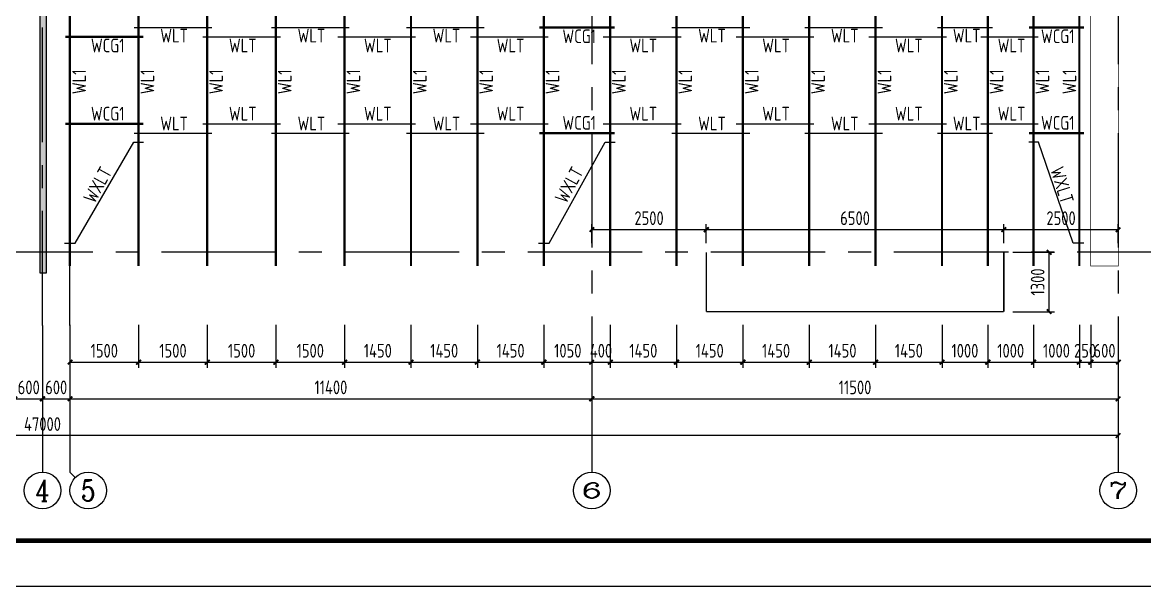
# Model space of a CAD drawing. Header units: millimetres. Extents: x 865490 to 879904, y 39442 to 44891.
# Drawn here: x 871884.9 to 872130, y 39450 to 39573 of the extents above; entities that cross this region are included whole.
import ezdxf
from ezdxf.enums import TextEntityAlignment as Align

# ---------------------------------------------------------------- set-up
doc = ezdxf.new("R2010")
doc.units = ezdxf.units.MM
doc.header["$LTSCALE"] = 1000
doc.header["$MEASUREMENT"] = 0
doc.linetypes.add('CENTER', pattern=[2, 1.25, -0.25, 0.25, -0.25])
doc.linetypes.add('DOTE', pattern=[2.42, 2, -0.2, 0.02, -0.2])
for name, color, linetype in [('1307', 7, 'Continuous'), ('AXIS', 3, 'Continuous'), ('AXIS_TEXT', 7, 'Continuous'), ('DIM', 7, 'Continuous'), ('DOTE', 1, 'DOTE'), ('WINDOW', 4, 'Continuous'), ('标注', 7, 'Continuous'), ('檩条', 34, 'Continuous')]:
    doc.layers.add(name, color=color, linetype=linetype)
doc.layers.add('_0', color=7, linetype='Continuous', lineweight=25)
doc.styles.add('_TCH_AXIS', font='COMPLEX', dxfattribs={"bigfont": 'GBCBIG'})
doc.styles.add('COMPLEX', font='COMPLEX')
doc.styles.add('GBHZ', font='gbenor.shx', dxfattribs={"width": 0.9, "bigfont": 'gbcbig.shx'})
doc.dimstyles.new('Y100', dxfattribs={"dimscale": 0, "dimtxt": 3, "dimasz": 0.01, "dimexe": 1.2, "dimexo": 2, "dimgap": 1, "dimtad": 1, "dimdec": 0, "dimlfac": 100, "dimzin": 0, "dimdsep": 46, "dimtxsty": 'GBHZ', "dimblk": 'DX', "dimcen": 0.09, "dimdle": 1, "dimclrd": 7, "dimclre": 7, "dimclrt": 7, "dimadec": 0, "dimazin": 0, "dimtfac": 1, "dimtdec": 0, "dimtix": 1, "dimtmove": 2, "dimatfit": 3, "dimldrblk": 'DX', "dimfxl": 0, "dimtolj": 1, "dimtzin": 0, "dimarcsym": 0})

# ---------------------------------------------------------------- blocks, each defined once
blk = doc.blocks.new('_AXISO')
blk.add_circle((0, 0), 0.5)
at = {"layer": 'AXIS_TEXT', "style": 'COMPLEX', "width": 1.041667}
blk.add_attdef('A', text='', height=0.56, dxfattribs=at).set_placement((-0.25, -0.28), (0.25, -0.28), align=Align.FIT)
blk = doc.blocks.new('DX')
at = {"color": 0, "linetype": 'ByBlock', "const_width": 40}
blk.add_lwpolyline([(-54, -51), (46, 49)], dxfattribs=at)
blk = doc.blocks.new('*D470')
at = {"layer": 'Defpoints', "color": 0, "transparency": 16777216}
for p in [(871883.3, 39506.91), (871889.3, 39506.91), (871889.3, 39490.91)]:
    blk.add_point(p, dxfattribs=at)
at = {"layer": 'dim', "color": 7, "lineweight": -2, "transparency": 16777216}
for p, q in [((871883.3, 39504.91), (871883.3, 39489.71)), ((871889.3, 39504.91), (871889.3, 39489.71)), ((871883.29, 39490.91), (871883.28, 39490.91)), ((871883.3, 39490.91), (871889.3, 39490.91)), ((871889.31, 39490.91), (871889.32, 39490.91))]:
    blk.add_line(p, q, dxfattribs=at)
at = {"layer": 'dim', "color": 7, "lineweight": -2, "transparency": 16777216, "xscale": 0.01, "yscale": 0.01, "zscale": 0.01}
blk.add_blockref('DX', (871883.3, 39490.91), dxfattribs=at)
at = {"layer": 'dim', "color": 7, "lineweight": -2, "transparency": 16777216, "xscale": 0.01, "yscale": 0.01, "zscale": 0.01, "rotation": 180}
blk.add_blockref('DX', (871889.3, 39490.91), dxfattribs=at)
at = {"layer": 'dim', "color": 7, "transparency": 16777216, "insert": (871886.3, 39493.41), "char_height": 3, "attachment_point": 5, "style": 'GBHZ'}
blk.add_mtext('\\A1;600', dxfattribs=at)
blk = doc.blocks.new('*D471')
at = {"layer": 'Defpoints', "color": 0, "transparency": 16777216}
for p in [(871889.3, 39506.91), (871895.3, 39506.91), (871895.3, 39490.91)]:
    blk.add_point(p, dxfattribs=at)
at = {"layer": 'dim', "color": 7, "lineweight": -2, "transparency": 16777216}
for p, q in [((871889.3, 39504.91), (871889.3, 39489.71)), ((871895.3, 39504.91), (871895.3, 39489.71)), ((871889.29, 39490.91), (871889.28, 39490.91)), ((871889.3, 39490.91), (871895.3, 39490.91)), ((871895.31, 39490.91), (871895.32, 39490.91))]:
    blk.add_line(p, q, dxfattribs=at)
at = {"layer": 'dim', "color": 7, "lineweight": -2, "transparency": 16777216, "xscale": 0.01, "yscale": 0.01, "zscale": 0.01}
blk.add_blockref('DX', (871889.3, 39490.91), dxfattribs=at)
at = {"layer": 'dim', "color": 7, "lineweight": -2, "transparency": 16777216, "xscale": 0.01, "yscale": 0.01, "zscale": 0.01, "rotation": 180}
blk.add_blockref('DX', (871895.3, 39490.91), dxfattribs=at)
at = {"layer": 'dim', "color": 7, "transparency": 16777216, "insert": (871892.3, 39493.41), "char_height": 3, "attachment_point": 5, "style": 'GBHZ'}
blk.add_mtext('\\A1;600', dxfattribs=at)
blk = doc.blocks.new('*D472')
at = {"layer": 'Defpoints', "color": 0, "transparency": 16777216}
for p in [(871895.3, 39506.91), (872009.3, 39506.91), (872009.3, 39490.91)]:
    blk.add_point(p, dxfattribs=at)
at = {"layer": 'dim', "color": 7, "lineweight": -2, "transparency": 16777216}
for p, q in [((871895.3, 39504.91), (871895.3, 39489.71)), ((872009.3, 39504.91), (872009.3, 39489.71)), ((871895.31, 39490.91), (872009.29, 39490.91))]:
    blk.add_line(p, q, dxfattribs=at)
at = {"layer": 'dim', "color": 7, "lineweight": -2, "transparency": 16777216, "xscale": 0.01, "yscale": 0.01, "zscale": 0.01, "rotation": 180}
blk.add_blockref('DX', (871895.3, 39490.91), dxfattribs=at)
at = {"layer": 'dim', "color": 7, "lineweight": -2, "transparency": 16777216, "xscale": 0.01, "yscale": 0.01, "zscale": 0.01}
blk.add_blockref('DX', (872009.3, 39490.91), dxfattribs=at)
at = {"layer": 'dim', "color": 7, "transparency": 16777216, "insert": (871952.3, 39493.41), "char_height": 3, "attachment_point": 5, "style": 'GBHZ'}
blk.add_mtext('\\A1;11400', dxfattribs=at)
blk = doc.blocks.new('*D473')
at = {"layer": 'Defpoints', "color": 0, "transparency": 16777216}
for p in [(872009.3, 39506.91), (872124.3, 39506.91), (872124.3, 39490.91)]:
    blk.add_point(p, dxfattribs=at)
at = {"layer": 'dim', "color": 7, "lineweight": -2, "transparency": 16777216}
for p, q in [((872009.3, 39504.91), (872009.3, 39489.71)), ((872124.3, 39504.91), (872124.3, 39489.71)), ((872009.31, 39490.91), (872124.29, 39490.91))]:
    blk.add_line(p, q, dxfattribs=at)
at = {"layer": 'dim', "color": 7, "lineweight": -2, "transparency": 16777216, "xscale": 0.01, "yscale": 0.01, "zscale": 0.01, "rotation": 180}
blk.add_blockref('DX', (872009.3, 39490.91), dxfattribs=at)
at = {"layer": 'dim', "color": 7, "lineweight": -2, "transparency": 16777216, "xscale": 0.01, "yscale": 0.01, "zscale": 0.01}
blk.add_blockref('DX', (872124.3, 39490.91), dxfattribs=at)
at = {"layer": 'dim', "color": 7, "transparency": 16777216, "insert": (872066.8, 39493.41), "char_height": 3, "attachment_point": 5, "style": 'GBHZ'}
blk.add_mtext('\\A1;11500', dxfattribs=at)
blk = doc.blocks.new('*D474')
at = {"layer": 'Defpoints', "color": 0, "transparency": 16777216}
for p in [(871654.3, 39506.91), (872124.3, 39506.91), (871654.3, 39482.91)]:
    blk.add_point(p, dxfattribs=at)
at = {"layer": 'dim', "color": 7, "lineweight": -2, "transparency": 16777216}
for p, q in [((871654.3, 39504.91), (871654.3, 39481.71)), ((872124.3, 39504.91), (872124.3, 39481.71)), ((872124.29, 39482.91), (871654.31, 39482.91))]:
    blk.add_line(p, q, dxfattribs=at)
at = {"layer": 'dim', "color": 7, "lineweight": -2, "transparency": 16777216, "xscale": 0.01, "yscale": 0.01, "zscale": 0.01, "rotation": 180}
blk.add_blockref('DX', (871654.3, 39482.91), dxfattribs=at)
at = {"layer": 'dim', "color": 7, "lineweight": -2, "transparency": 16777216, "xscale": 0.01, "yscale": 0.01, "zscale": 0.01}
blk.add_blockref('DX', (872124.3, 39482.91), dxfattribs=at)
at = {"layer": 'dim', "color": 7, "transparency": 16777216, "insert": (871889.3, 39485.41), "char_height": 3, "attachment_point": 5, "style": 'GBHZ'}
blk.add_mtext('\\A1;47000', dxfattribs=at)
blk = doc.blocks.new('*D520')
at = {"layer": 'Defpoints', "color": 0, "transparency": 16777216}
for p in [(871895.3, 39509.06), (871910.3, 39509.06), (871910.3, 39498.91)]:
    blk.add_point(p, dxfattribs=at)
at = {"layer": 'dim', "color": 7, "lineweight": -2, "transparency": 16777216}
for p, q in [((871895.3, 39507.06), (871895.3, 39497.71)), ((871910.3, 39507.06), (871910.3, 39497.71)), ((871895.31, 39498.91), (871910.29, 39498.91))]:
    blk.add_line(p, q, dxfattribs=at)
at = {"layer": 'dim', "color": 7, "lineweight": -2, "transparency": 16777216, "xscale": 0.01, "yscale": 0.01, "zscale": 0.01, "rotation": 180}
blk.add_blockref('DX', (871895.3, 39498.91), dxfattribs=at)
at = {"layer": 'dim', "color": 7, "lineweight": -2, "transparency": 16777216, "xscale": 0.01, "yscale": 0.01, "zscale": 0.01}
blk.add_blockref('DX', (871910.3, 39498.91), dxfattribs=at)
at = {"layer": 'dim', "color": 7, "transparency": 16777216, "insert": (871902.8, 39501.41), "char_height": 3, "attachment_point": 5, "style": 'GBHZ'}
blk.add_mtext('\\A1;1500', dxfattribs=at)
blk = doc.blocks.new('*D521')
at = {"layer": 'Defpoints', "color": 0, "transparency": 16777216}
for p in [(871910.3, 39509.06), (871925.3, 39509.06), (871925.3, 39498.91)]:
    blk.add_point(p, dxfattribs=at)
at = {"layer": 'dim', "color": 7, "lineweight": -2, "transparency": 16777216}
for p, q in [((871910.3, 39507.06), (871910.3, 39497.71)), ((871925.3, 39507.06), (871925.3, 39497.71)), ((871910.31, 39498.91), (871925.29, 39498.91))]:
    blk.add_line(p, q, dxfattribs=at)
at = {"layer": 'dim', "color": 7, "lineweight": -2, "transparency": 16777216, "xscale": 0.01, "yscale": 0.01, "zscale": 0.01, "rotation": 180}
blk.add_blockref('DX', (871910.3, 39498.91), dxfattribs=at)
at = {"layer": 'dim', "color": 7, "lineweight": -2, "transparency": 16777216, "xscale": 0.01, "yscale": 0.01, "zscale": 0.01}
blk.add_blockref('DX', (871925.3, 39498.91), dxfattribs=at)
at = {"layer": 'dim', "color": 7, "transparency": 16777216, "insert": (871917.8, 39501.41), "char_height": 3, "attachment_point": 5, "style": 'GBHZ'}
blk.add_mtext('\\A1;1500', dxfattribs=at)
blk = doc.blocks.new('*D522')
at = {"layer": 'Defpoints', "color": 0, "transparency": 16777216}
for p in [(871925.3, 39509.06), (871940.3, 39509.06), (871940.3, 39498.91)]:
    blk.add_point(p, dxfattribs=at)
at = {"layer": 'dim', "color": 7, "lineweight": -2, "transparency": 16777216}
for p, q in [((871925.3, 39507.06), (871925.3, 39497.71)), ((871940.3, 39507.06), (871940.3, 39497.71)), ((871925.31, 39498.91), (871940.29, 39498.91))]:
    blk.add_line(p, q, dxfattribs=at)
at = {"layer": 'dim', "color": 7, "lineweight": -2, "transparency": 16777216, "xscale": 0.01, "yscale": 0.01, "zscale": 0.01, "rotation": 180}
blk.add_blockref('DX', (871925.3, 39498.91), dxfattribs=at)
at = {"layer": 'dim', "color": 7, "lineweight": -2, "transparency": 16777216, "xscale": 0.01, "yscale": 0.01, "zscale": 0.01}
blk.add_blockref('DX', (871940.3, 39498.91), dxfattribs=at)
at = {"layer": 'dim', "color": 7, "transparency": 16777216, "insert": (871932.8, 39501.41), "char_height": 3, "attachment_point": 5, "style": 'GBHZ'}
blk.add_mtext('\\A1;1500', dxfattribs=at)
blk = doc.blocks.new('*D523')
at = {"layer": 'Defpoints', "color": 0, "transparency": 16777216}
for p in [(871940.3, 39509.06), (871955.3, 39509.06), (871955.3, 39498.91)]:
    blk.add_point(p, dxfattribs=at)
at = {"layer": 'dim', "color": 7, "lineweight": -2, "transparency": 16777216}
for p, q in [((871940.3, 39507.06), (871940.3, 39497.71)), ((871955.3, 39507.06), (871955.3, 39497.71)), ((871940.31, 39498.91), (871955.29, 39498.91))]:
    blk.add_line(p, q, dxfattribs=at)
at = {"layer": 'dim', "color": 7, "lineweight": -2, "transparency": 16777216, "xscale": 0.01, "yscale": 0.01, "zscale": 0.01, "rotation": 180}
blk.add_blockref('DX', (871940.3, 39498.91), dxfattribs=at)
at = {"layer": 'dim', "color": 7, "lineweight": -2, "transparency": 16777216, "xscale": 0.01, "yscale": 0.01, "zscale": 0.01}
blk.add_blockref('DX', (871955.3, 39498.91), dxfattribs=at)
at = {"layer": 'dim', "color": 7, "transparency": 16777216, "insert": (871947.8, 39501.41), "char_height": 3, "attachment_point": 5, "style": 'GBHZ'}
blk.add_mtext('\\A1;1500', dxfattribs=at)
blk = doc.blocks.new('*D524')
at = {"layer": 'Defpoints', "color": 0, "transparency": 16777216}
for p in [(871955.3, 39509.06), (871969.8, 39509.06), (871969.8, 39498.91)]:
    blk.add_point(p, dxfattribs=at)
at = {"layer": 'dim', "color": 7, "lineweight": -2, "transparency": 16777216}
for p, q in [((871955.3, 39507.06), (871955.3, 39497.71)), ((871969.8, 39507.06), (871969.8, 39497.71)), ((871955.31, 39498.91), (871969.79, 39498.91))]:
    blk.add_line(p, q, dxfattribs=at)
at = {"layer": 'dim', "color": 7, "lineweight": -2, "transparency": 16777216, "xscale": 0.01, "yscale": 0.01, "zscale": 0.01, "rotation": 180}
blk.add_blockref('DX', (871955.3, 39498.91), dxfattribs=at)
at = {"layer": 'dim', "color": 7, "lineweight": -2, "transparency": 16777216, "xscale": 0.01, "yscale": 0.01, "zscale": 0.01}
blk.add_blockref('DX', (871969.8, 39498.91), dxfattribs=at)
at = {"layer": 'dim', "color": 7, "transparency": 16777216, "insert": (871962.55, 39501.41), "char_height": 3, "attachment_point": 5, "style": 'GBHZ'}
blk.add_mtext('\\A1;1450', dxfattribs=at)
blk = doc.blocks.new('*D525')
at = {"layer": 'Defpoints', "color": 0, "transparency": 16777216}
for p in [(871969.8, 39509.06), (871984.3, 39509.06), (871984.3, 39498.91)]:
    blk.add_point(p, dxfattribs=at)
at = {"layer": 'dim', "color": 7, "lineweight": -2, "transparency": 16777216}
for p, q in [((871969.8, 39507.06), (871969.8, 39497.71)), ((871984.3, 39507.06), (871984.3, 39497.71)), ((871969.81, 39498.91), (871984.29, 39498.91))]:
    blk.add_line(p, q, dxfattribs=at)
at = {"layer": 'dim', "color": 7, "lineweight": -2, "transparency": 16777216, "xscale": 0.01, "yscale": 0.01, "zscale": 0.01, "rotation": 180}
blk.add_blockref('DX', (871969.8, 39498.91), dxfattribs=at)
at = {"layer": 'dim', "color": 7, "lineweight": -2, "transparency": 16777216, "xscale": 0.01, "yscale": 0.01, "zscale": 0.01}
blk.add_blockref('DX', (871984.3, 39498.91), dxfattribs=at)
at = {"layer": 'dim', "color": 7, "transparency": 16777216, "insert": (871977.05, 39501.41), "char_height": 3, "attachment_point": 5, "style": 'GBHZ'}
blk.add_mtext('\\A1;1450', dxfattribs=at)
blk = doc.blocks.new('*D526')
at = {"layer": 'Defpoints', "color": 0, "transparency": 16777216}
for p in [(871984.3, 39509.06), (871998.8, 39509.06), (871998.8, 39498.91)]:
    blk.add_point(p, dxfattribs=at)
at = {"layer": 'dim', "color": 7, "lineweight": -2, "transparency": 16777216}
for p, q in [((871984.3, 39507.06), (871984.3, 39497.71)), ((871998.8, 39507.06), (871998.8, 39497.71)), ((871984.31, 39498.91), (871998.79, 39498.91))]:
    blk.add_line(p, q, dxfattribs=at)
at = {"layer": 'dim', "color": 7, "lineweight": -2, "transparency": 16777216, "xscale": 0.01, "yscale": 0.01, "zscale": 0.01, "rotation": 180}
blk.add_blockref('DX', (871984.3, 39498.91), dxfattribs=at)
at = {"layer": 'dim', "color": 7, "lineweight": -2, "transparency": 16777216, "xscale": 0.01, "yscale": 0.01, "zscale": 0.01}
blk.add_blockref('DX', (871998.8, 39498.91), dxfattribs=at)
at = {"layer": 'dim', "color": 7, "transparency": 16777216, "insert": (871991.55, 39501.41), "char_height": 3, "attachment_point": 5, "style": 'GBHZ'}
blk.add_mtext('\\A1;1450', dxfattribs=at)
blk = doc.blocks.new('*D527')
at = {"layer": 'Defpoints', "color": 0, "transparency": 16777216}
for p in [(871998.8, 39509.06), (872009.3, 39509.06), (872009.3, 39498.91)]:
    blk.add_point(p, dxfattribs=at)
at = {"layer": 'dim', "color": 7, "lineweight": -2, "transparency": 16777216}
for p, q in [((871998.8, 39507.06), (871998.8, 39497.71)), ((872009.3, 39507.06), (872009.3, 39497.71)), ((871998.81, 39498.91), (872009.29, 39498.91))]:
    blk.add_line(p, q, dxfattribs=at)
at = {"layer": 'dim', "color": 7, "lineweight": -2, "transparency": 16777216, "xscale": 0.01, "yscale": 0.01, "zscale": 0.01, "rotation": 180}
blk.add_blockref('DX', (871998.8, 39498.91), dxfattribs=at)
at = {"layer": 'dim', "color": 7, "lineweight": -2, "transparency": 16777216, "xscale": 0.01, "yscale": 0.01, "zscale": 0.01}
blk.add_blockref('DX', (872009.3, 39498.91), dxfattribs=at)
at = {"layer": 'dim', "color": 7, "transparency": 16777216, "insert": (872004.05, 39501.41), "char_height": 3, "attachment_point": 5, "style": 'GBHZ'}
blk.add_mtext('\\A1;1050', dxfattribs=at)
blk = doc.blocks.new('*D528')
at = {"layer": 'Defpoints', "color": 0, "transparency": 16777216}
for p in [(872009.3, 39509.06), (872013.3, 39509.06), (872013.3, 39498.91)]:
    blk.add_point(p, dxfattribs=at)
at = {"layer": 'dim', "color": 7, "lineweight": -2, "transparency": 16777216}
for p, q in [((872009.3, 39507.06), (872009.3, 39497.71)), ((872013.3, 39507.06), (872013.3, 39497.71)), ((872009.29, 39498.91), (872009.28, 39498.91)), ((872009.3, 39498.91), (872013.3, 39498.91)), ((872013.31, 39498.91), (872013.32, 39498.91))]:
    blk.add_line(p, q, dxfattribs=at)
at = {"layer": 'dim', "color": 7, "lineweight": -2, "transparency": 16777216, "xscale": 0.01, "yscale": 0.01, "zscale": 0.01}
blk.add_blockref('DX', (872009.3, 39498.91), dxfattribs=at)
at = {"layer": 'dim', "color": 7, "lineweight": -2, "transparency": 16777216, "xscale": 0.01, "yscale": 0.01, "zscale": 0.01, "rotation": 180}
blk.add_blockref('DX', (872013.3, 39498.91), dxfattribs=at)
at = {"layer": 'dim', "color": 7, "transparency": 16777216, "insert": (872011.3, 39501.41), "char_height": 3, "attachment_point": 5, "style": 'GBHZ'}
blk.add_mtext('\\A1;400', dxfattribs=at)
blk = doc.blocks.new('*D529')
at = {"layer": 'Defpoints', "color": 0, "transparency": 16777216}
for p in [(872013.3, 39509.06), (872027.8, 39509.06), (872027.8, 39498.91)]:
    blk.add_point(p, dxfattribs=at)
at = {"layer": 'dim', "color": 7, "lineweight": -2, "transparency": 16777216}
for p, q in [((872013.3, 39507.06), (872013.3, 39497.71)), ((872027.8, 39507.06), (872027.8, 39497.71)), ((872013.31, 39498.91), (872027.79, 39498.91))]:
    blk.add_line(p, q, dxfattribs=at)
at = {"layer": 'dim', "color": 7, "lineweight": -2, "transparency": 16777216, "xscale": 0.01, "yscale": 0.01, "zscale": 0.01, "rotation": 180}
blk.add_blockref('DX', (872013.3, 39498.91), dxfattribs=at)
at = {"layer": 'dim', "color": 7, "lineweight": -2, "transparency": 16777216, "xscale": 0.01, "yscale": 0.01, "zscale": 0.01}
blk.add_blockref('DX', (872027.8, 39498.91), dxfattribs=at)
at = {"layer": 'dim', "color": 7, "transparency": 16777216, "insert": (872020.55, 39501.41), "char_height": 3, "attachment_point": 5, "style": 'GBHZ'}
blk.add_mtext('\\A1;1450', dxfattribs=at)
blk = doc.blocks.new('*D530')
at = {"layer": 'Defpoints', "color": 0, "transparency": 16777216}
for p in [(872027.8, 39509.06), (872042.3, 39509.06), (872042.3, 39498.91)]:
    blk.add_point(p, dxfattribs=at)
at = {"layer": 'dim', "color": 7, "lineweight": -2, "transparency": 16777216}
for p, q in [((872027.8, 39507.06), (872027.8, 39497.71)), ((872042.3, 39507.06), (872042.3, 39497.71)), ((872027.81, 39498.91), (872042.29, 39498.91))]:
    blk.add_line(p, q, dxfattribs=at)
at = {"layer": 'dim', "color": 7, "lineweight": -2, "transparency": 16777216, "xscale": 0.01, "yscale": 0.01, "zscale": 0.01, "rotation": 180}
blk.add_blockref('DX', (872027.8, 39498.91), dxfattribs=at)
at = {"layer": 'dim', "color": 7, "lineweight": -2, "transparency": 16777216, "xscale": 0.01, "yscale": 0.01, "zscale": 0.01}
blk.add_blockref('DX', (872042.3, 39498.91), dxfattribs=at)
at = {"layer": 'dim', "color": 7, "transparency": 16777216, "insert": (872035.05, 39501.41), "char_height": 3, "attachment_point": 5, "style": 'GBHZ'}
blk.add_mtext('\\A1;1450', dxfattribs=at)
blk = doc.blocks.new('*D531')
at = {"layer": 'Defpoints', "color": 0, "transparency": 16777216}
for p in [(872042.3, 39509.06), (872056.8, 39509.06), (872056.8, 39498.91)]:
    blk.add_point(p, dxfattribs=at)
at = {"layer": 'dim', "color": 7, "lineweight": -2, "transparency": 16777216}
for p, q in [((872042.3, 39507.06), (872042.3, 39497.71)), ((872056.8, 39507.06), (872056.8, 39497.71)), ((872042.31, 39498.91), (872056.79, 39498.91))]:
    blk.add_line(p, q, dxfattribs=at)
at = {"layer": 'dim', "color": 7, "lineweight": -2, "transparency": 16777216, "xscale": 0.01, "yscale": 0.01, "zscale": 0.01, "rotation": 180}
blk.add_blockref('DX', (872042.3, 39498.91), dxfattribs=at)
at = {"layer": 'dim', "color": 7, "lineweight": -2, "transparency": 16777216, "xscale": 0.01, "yscale": 0.01, "zscale": 0.01}
blk.add_blockref('DX', (872056.8, 39498.91), dxfattribs=at)
at = {"layer": 'dim', "color": 7, "transparency": 16777216, "insert": (872049.55, 39501.41), "char_height": 3, "attachment_point": 5, "style": 'GBHZ'}
blk.add_mtext('\\A1;1450', dxfattribs=at)
blk = doc.blocks.new('*D532')
at = {"layer": 'Defpoints', "color": 0, "transparency": 16777216}
for p in [(872056.8, 39509.06), (872071.3, 39509.06), (872071.3, 39498.91)]:
    blk.add_point(p, dxfattribs=at)
at = {"layer": 'dim', "color": 7, "lineweight": -2, "transparency": 16777216}
for p, q in [((872056.8, 39507.06), (872056.8, 39497.71)), ((872071.3, 39507.06), (872071.3, 39497.71)), ((872056.81, 39498.91), (872071.29, 39498.91))]:
    blk.add_line(p, q, dxfattribs=at)
at = {"layer": 'dim', "color": 7, "lineweight": -2, "transparency": 16777216, "xscale": 0.01, "yscale": 0.01, "zscale": 0.01, "rotation": 180}
blk.add_blockref('DX', (872056.8, 39498.91), dxfattribs=at)
at = {"layer": 'dim', "color": 7, "lineweight": -2, "transparency": 16777216, "xscale": 0.01, "yscale": 0.01, "zscale": 0.01}
blk.add_blockref('DX', (872071.3, 39498.91), dxfattribs=at)
at = {"layer": 'dim', "color": 7, "transparency": 16777216, "insert": (872064.05, 39501.41), "char_height": 3, "attachment_point": 5, "style": 'GBHZ'}
blk.add_mtext('\\A1;1450', dxfattribs=at)
blk = doc.blocks.new('*D533')
at = {"layer": 'Defpoints', "color": 0, "transparency": 16777216}
for p in [(872071.3, 39509.06), (872085.8, 39509.06), (872085.8, 39498.91)]:
    blk.add_point(p, dxfattribs=at)
at = {"layer": 'dim', "color": 7, "lineweight": -2, "transparency": 16777216}
for p, q in [((872071.3, 39507.06), (872071.3, 39497.71)), ((872085.8, 39507.06), (872085.8, 39497.71)), ((872071.31, 39498.91), (872085.79, 39498.91))]:
    blk.add_line(p, q, dxfattribs=at)
at = {"layer": 'dim', "color": 7, "lineweight": -2, "transparency": 16777216, "xscale": 0.01, "yscale": 0.01, "zscale": 0.01, "rotation": 180}
blk.add_blockref('DX', (872071.3, 39498.91), dxfattribs=at)
at = {"layer": 'dim', "color": 7, "lineweight": -2, "transparency": 16777216, "xscale": 0.01, "yscale": 0.01, "zscale": 0.01}
blk.add_blockref('DX', (872085.8, 39498.91), dxfattribs=at)
at = {"layer": 'dim', "color": 7, "transparency": 16777216, "insert": (872078.55, 39501.41), "char_height": 3, "attachment_point": 5, "style": 'GBHZ'}
blk.add_mtext('\\A1;1450', dxfattribs=at)
blk = doc.blocks.new('*D534')
at = {"layer": 'Defpoints', "color": 0, "transparency": 16777216}
for p in [(872085.8, 39509.06), (872095.8, 39509.06), (872095.8, 39498.91)]:
    blk.add_point(p, dxfattribs=at)
at = {"layer": 'dim', "color": 7, "lineweight": -2, "transparency": 16777216}
for p, q in [((872085.8, 39507.06), (872085.8, 39497.71)), ((872095.8, 39507.06), (872095.8, 39497.71)), ((872085.81, 39498.91), (872095.79, 39498.91))]:
    blk.add_line(p, q, dxfattribs=at)
at = {"layer": 'dim', "color": 7, "lineweight": -2, "transparency": 16777216, "xscale": 0.01, "yscale": 0.01, "zscale": 0.01, "rotation": 180}
blk.add_blockref('DX', (872085.8, 39498.91), dxfattribs=at)
at = {"layer": 'dim', "color": 7, "lineweight": -2, "transparency": 16777216, "xscale": 0.01, "yscale": 0.01, "zscale": 0.01}
blk.add_blockref('DX', (872095.8, 39498.91), dxfattribs=at)
at = {"layer": 'dim', "color": 7, "transparency": 16777216, "insert": (872090.8, 39501.41), "char_height": 3, "attachment_point": 5, "style": 'GBHZ'}
blk.add_mtext('\\A1;1000', dxfattribs=at)
blk = doc.blocks.new('*D535')
at = {"layer": 'Defpoints', "color": 0, "transparency": 16777216}
for p in [(872095.8, 39509.06), (872105.8, 39509.06), (872105.8, 39498.91)]:
    blk.add_point(p, dxfattribs=at)
at = {"layer": 'dim', "color": 7, "lineweight": -2, "transparency": 16777216}
for p, q in [((872095.8, 39507.06), (872095.8, 39497.71)), ((872105.8, 39507.06), (872105.8, 39497.71)), ((872095.81, 39498.91), (872105.79, 39498.91))]:
    blk.add_line(p, q, dxfattribs=at)
at = {"layer": 'dim', "color": 7, "lineweight": -2, "transparency": 16777216, "xscale": 0.01, "yscale": 0.01, "zscale": 0.01, "rotation": 180}
blk.add_blockref('DX', (872095.8, 39498.91), dxfattribs=at)
at = {"layer": 'dim', "color": 7, "lineweight": -2, "transparency": 16777216, "xscale": 0.01, "yscale": 0.01, "zscale": 0.01}
blk.add_blockref('DX', (872105.8, 39498.91), dxfattribs=at)
at = {"layer": 'dim', "color": 7, "transparency": 16777216, "insert": (872100.8, 39501.41), "char_height": 3, "attachment_point": 5, "style": 'GBHZ'}
blk.add_mtext('\\A1;1000', dxfattribs=at)
blk = doc.blocks.new('*D536')
at = {"layer": 'Defpoints', "color": 0, "transparency": 16777216}
for p in [(872105.8, 39509.06), (872115.8, 39509.06), (872115.8, 39498.91)]:
    blk.add_point(p, dxfattribs=at)
at = {"layer": 'dim', "color": 7, "lineweight": -2, "transparency": 16777216}
for p, q in [((872105.8, 39507.06), (872105.8, 39497.71)), ((872115.8, 39507.06), (872115.8, 39497.71)), ((872105.81, 39498.91), (872115.79, 39498.91))]:
    blk.add_line(p, q, dxfattribs=at)
at = {"layer": 'dim', "color": 7, "lineweight": -2, "transparency": 16777216, "xscale": 0.01, "yscale": 0.01, "zscale": 0.01, "rotation": 180}
blk.add_blockref('DX', (872105.8, 39498.91), dxfattribs=at)
at = {"layer": 'dim', "color": 7, "lineweight": -2, "transparency": 16777216, "xscale": 0.01, "yscale": 0.01, "zscale": 0.01}
blk.add_blockref('DX', (872115.8, 39498.91), dxfattribs=at)
at = {"layer": 'dim', "color": 7, "transparency": 16777216, "insert": (872110.8, 39501.41), "char_height": 3, "attachment_point": 5, "style": 'GBHZ'}
blk.add_mtext('\\A1;1000', dxfattribs=at)
blk = doc.blocks.new('*D537')
at = {"layer": 'Defpoints', "color": 0, "transparency": 16777216}
for p in [(872115.8, 39509.06), (872118.3, 39509.06), (872118.3, 39498.91)]:
    blk.add_point(p, dxfattribs=at)
at = {"layer": 'dim', "color": 7, "lineweight": -2, "transparency": 16777216}
for p, q in [((872115.8, 39507.06), (872115.8, 39497.71)), ((872118.3, 39507.06), (872118.3, 39497.71)), ((872115.79, 39498.91), (872115.78, 39498.91)), ((872115.8, 39498.91), (872118.3, 39498.91)), ((872118.31, 39498.91), (872118.32, 39498.91))]:
    blk.add_line(p, q, dxfattribs=at)
at = {"layer": 'dim', "color": 7, "lineweight": -2, "transparency": 16777216, "xscale": 0.01, "yscale": 0.01, "zscale": 0.01}
blk.add_blockref('DX', (872115.8, 39498.91), dxfattribs=at)
at = {"layer": 'dim', "color": 7, "lineweight": -2, "transparency": 16777216, "xscale": 0.01, "yscale": 0.01, "zscale": 0.01, "rotation": 180}
blk.add_blockref('DX', (872118.3, 39498.91), dxfattribs=at)
at = {"layer": 'dim', "color": 7, "transparency": 16777216, "insert": (872117.05, 39501.41), "char_height": 3, "attachment_point": 5, "style": 'GBHZ'}
blk.add_mtext('\\A1;250', dxfattribs=at)
blk = doc.blocks.new('*D538')
at = {"layer": 'Defpoints', "color": 0, "transparency": 16777216}
for p in [(872118.3, 39509.06), (872124.3, 39509.06), (872124.3, 39498.91)]:
    blk.add_point(p, dxfattribs=at)
at = {"layer": 'dim', "color": 7, "lineweight": -2, "transparency": 16777216}
for p, q in [((872118.3, 39507.06), (872118.3, 39497.71)), ((872124.3, 39507.06), (872124.3, 39497.71)), ((872118.29, 39498.91), (872118.28, 39498.91)), ((872118.3, 39498.91), (872124.3, 39498.91)), ((872124.31, 39498.91), (872124.32, 39498.91))]:
    blk.add_line(p, q, dxfattribs=at)
at = {"layer": 'dim', "color": 7, "lineweight": -2, "transparency": 16777216, "xscale": 0.01, "yscale": 0.01, "zscale": 0.01}
blk.add_blockref('DX', (872118.3, 39498.91), dxfattribs=at)
at = {"layer": 'dim', "color": 7, "lineweight": -2, "transparency": 16777216, "xscale": 0.01, "yscale": 0.01, "zscale": 0.01, "rotation": 180}
blk.add_blockref('DX', (872124.3, 39498.91), dxfattribs=at)
at = {"layer": 'dim', "color": 7, "transparency": 16777216, "insert": (872121.3, 39501.41), "char_height": 3, "attachment_point": 5, "style": 'GBHZ'}
blk.add_mtext('\\A1;600', dxfattribs=at)
blk = doc.blocks.new('*D539')
at = {"layer": 'Defpoints', "color": 0, "transparency": 16777216}
for p in [(872099.3, 39522.91), (872109.19, 39522.91), (872099.3, 39509.91)]:
    blk.add_point(p, dxfattribs=at)
at = {"layer": 'dim', "color": 7, "lineweight": -2, "transparency": 16777216}
for p, q in [((872101.3, 39522.91), (872110.39, 39522.91)), ((872109.19, 39509.92), (872109.19, 39522.9)), ((872101.3, 39509.91), (872110.39, 39509.91))]:
    blk.add_line(p, q, dxfattribs=at)
at = {"layer": 'dim', "color": 7, "lineweight": -2, "transparency": 16777216, "xscale": 0.01, "yscale": 0.01, "zscale": 0.01}
for p, rotation in [((872109.19, 39522.91), 90), ((872109.19, 39509.91), 270)]:
    blk.add_blockref('DX', p, dxfattribs=dict(at, rotation=rotation))
at = {"layer": 'dim', "color": 7, "transparency": 16777216, "insert": (872106.69, 39516.41), "char_height": 3, "attachment_point": 5, "rotation": 90, "style": 'GBHZ'}
blk.add_mtext('\\A1;1300', dxfattribs=at)
blk = doc.blocks.new('*D544')
at = {"layer": 'Defpoints', "color": 0, "transparency": 16777216}
for p in [(872034.3, 39527.83), (872009.3, 39522.91), (872034.3, 39522.91)]:
    blk.add_point(p, dxfattribs=at)
at = {"layer": 'dim', "color": 7, "lineweight": -2, "transparency": 16777216}
for p, q in [((872009.3, 39524.91), (872009.3, 39529.03)), ((872009.31, 39527.83), (872034.29, 39527.83)), ((872034.3, 39524.91), (872034.3, 39529.03))]:
    blk.add_line(p, q, dxfattribs=at)
at = {"layer": 'dim', "color": 7, "lineweight": -2, "transparency": 16777216, "xscale": 0.01, "yscale": 0.01, "zscale": 0.01, "rotation": 180}
blk.add_blockref('DX', (872009.3, 39527.83), dxfattribs=at)
at = {"layer": 'dim', "color": 7, "lineweight": -2, "transparency": 16777216, "xscale": 0.01, "yscale": 0.01, "zscale": 0.01}
blk.add_blockref('DX', (872034.3, 39527.83), dxfattribs=at)
at = {"layer": 'dim', "color": 7, "transparency": 16777216, "insert": (872021.8, 39530.33), "char_height": 3, "attachment_point": 5, "style": 'GBHZ'}
blk.add_mtext('\\A1;2500', dxfattribs=at)
blk = doc.blocks.new('*D545')
at = {"layer": 'Defpoints', "color": 0, "transparency": 16777216}
for p in [(872099.3, 39527.83), (872034.3, 39522.91), (872099.3, 39522.91)]:
    blk.add_point(p, dxfattribs=at)
at = {"layer": 'dim', "color": 7, "lineweight": -2, "transparency": 16777216}
for p, q in [((872034.3, 39524.91), (872034.3, 39529.03)), ((872034.31, 39527.83), (872099.29, 39527.83)), ((872099.3, 39524.91), (872099.3, 39529.03))]:
    blk.add_line(p, q, dxfattribs=at)
at = {"layer": 'dim', "color": 7, "lineweight": -2, "transparency": 16777216, "xscale": 0.01, "yscale": 0.01, "zscale": 0.01, "rotation": 180}
blk.add_blockref('DX', (872034.3, 39527.83), dxfattribs=at)
at = {"layer": 'dim', "color": 7, "lineweight": -2, "transparency": 16777216, "xscale": 0.01, "yscale": 0.01, "zscale": 0.01}
blk.add_blockref('DX', (872099.3, 39527.83), dxfattribs=at)
at = {"layer": 'dim', "color": 7, "transparency": 16777216, "insert": (872066.8, 39530.33), "char_height": 3, "attachment_point": 5, "style": 'GBHZ'}
blk.add_mtext('\\A1;6500', dxfattribs=at)
blk = doc.blocks.new('*D546')
at = {"layer": 'Defpoints', "color": 0, "transparency": 16777216}
for p in [(872124.3, 39527.83), (872099.3, 39522.91), (872124.3, 39522.91)]:
    blk.add_point(p, dxfattribs=at)
at = {"layer": 'dim', "color": 7, "lineweight": -2, "transparency": 16777216}
for p, q in [((872099.3, 39524.91), (872099.3, 39529.03)), ((872099.31, 39527.83), (872124.29, 39527.83)), ((872124.3, 39524.91), (872124.3, 39529.03))]:
    blk.add_line(p, q, dxfattribs=at)
at = {"layer": 'dim', "color": 7, "lineweight": -2, "transparency": 16777216, "xscale": 0.01, "yscale": 0.01, "zscale": 0.01, "rotation": 180}
blk.add_blockref('DX', (872099.3, 39527.83), dxfattribs=at)
at = {"layer": 'dim', "color": 7, "lineweight": -2, "transparency": 16777216, "xscale": 0.01, "yscale": 0.01, "zscale": 0.01}
blk.add_blockref('DX', (872124.3, 39527.83), dxfattribs=at)
at = {"layer": 'dim', "color": 7, "transparency": 16777216, "insert": (872111.8, 39530.33), "char_height": 3, "attachment_point": 5, "style": 'GBHZ'}
blk.add_mtext('\\A1;2500', dxfattribs=at)

msp = doc.modelspace()

# ---------------------------------------------------------------- hatches: boundary and pattern name
at = {"layer": 'WINDOW'}
h = msp.add_hatch(dxfattribs=at)
h.set_pattern_fill('DOTS', color=256, scale=10)
h.set_pattern_definition([(0, (1211.9723, 1.3277), (0.3125, 0.625), [0, -0.625])])
h.paths.add_polyline_path([(871888.698, 39518.414), (871890.198, 39518.414), (871890.198, 39977.414), (871888.698, 39977.414)])

# ---------------------------------------------------------------- linework, layer by layer
msp.add_line((872400.02, 39449.955), (871559.02, 39449.955))
at = {"color": 0, "const_width": 1}
msp.add_lwpolyline([(872390.02, 39459.955), (871584.02, 39459.955), (871584.02, 40033.955), (872390.02, 40033.955)], close=True, dxfattribs=at)
at = {"layer": '_0', "color": 0, "const_width": 0.3}
for points in [[(872034.298, 39509.914), (872034.298, 39522.914)], [(872099.298, 39509.914), (872099.298, 39522.914)], [(872034.298, 39509.914), (872099.298, 39509.914)], [(872099.298, 39509.914), (872034.298, 39509.914)]]:
    msp.add_lwpolyline(points, dxfattribs=at)
at = {"layer": 'AXIS', "color": 0}
for p, q in [((871889.298, 39506.914), (871889.298, 39474.914)), ((871895.298, 39506.914), (871895.298, 39474.914)), ((872009.298, 39506.914), (872009.298, 39474.914)), ((872124.298, 39506.914), (872124.298, 39474.914)), ((871896.469, 39473.742), (871895.298, 39474.914))]:
    msp.add_line(p, q, dxfattribs=at)
at = {"layer": 'DOTE', "linetype": 'CENTER', "ltscale": 0.02}
for p, q in [((871889.298, 39506.914), (871889.298, 39988.914)), ((871895.298, 39506.914), (871895.298, 39988.914)), ((872009.298, 39988.914), (872009.298, 39506.914)), ((872124.298, 39988.914), (872124.298, 39506.914)), ((872140.298, 39522.914), (871638.298, 39522.914))]:
    msp.add_line(p, q, dxfattribs=at)
at = {"layer": 'WINDOW'}
msp.add_lwpolyline([(871888.698, 39518.414), (871890.198, 39518.414), (871890.198, 39977.414), (871888.698, 39977.414)], close=True, dxfattribs=at)
at = {"layer": '标注', "const_width": 0.15}
msp.add_lwpolyline([(872124.298, 39975.914), (872118.298, 39975.914), (872118.298, 39519.914), (872124.298, 39519.914)], close=True, dxfattribs=at)
at = {"layer": '檩条', "color": 4, "linetype": 'ByBlock'}
for p, q in [((871909.298, 39571.914), (871926.298, 39571.914)), ((871939.298, 39571.914), (871956.298, 39571.914)), ((871968.798, 39571.914), (871985.798, 39571.914)), ((872026.798, 39571.914), (872043.798, 39571.914)), ((872055.798, 39571.914), (872072.798, 39571.914)), ((872084.798, 39571.914), (872096.798, 39571.914)), ((871909.298, 39548.914), (871926.298, 39548.914)), ((871939.298, 39548.914), (871956.298, 39548.914)), ((871968.798, 39548.914), (871985.798, 39548.914)), ((872026.798, 39548.914), (872043.798, 39548.914)), ((872055.798, 39548.914), (872072.798, 39548.914)), ((872084.798, 39548.914), (872096.798, 39548.914))]:
    msp.add_line(p, q, dxfattribs=at)
at = {"layer": '檩条', "color": 4}
for p, q in [((871924.298, 39569.914), (871941.298, 39569.914)), ((871953.798, 39569.914), (871970.798, 39569.914)), ((871982.798, 39569.914), (871999.798, 39569.914)), ((872011.798, 39569.914), (872028.798, 39569.914)), ((872040.798, 39569.914), (872057.798, 39569.914)), ((872069.798, 39569.914), (872086.798, 39569.914)), ((872094.298, 39569.914), (872106.798, 39569.914)), ((871924.298, 39550.914), (871941.298, 39550.914)), ((871953.798, 39550.914), (871970.798, 39550.914)), ((871982.798, 39550.914), (871999.798, 39550.914)), ((872011.798, 39550.914), (872028.798, 39550.914)), ((872040.798, 39550.914), (872057.798, 39550.914)), ((872069.798, 39550.914), (872086.798, 39550.914)), ((872094.298, 39550.914), (872106.798, 39550.914))]:
    msp.add_line(p, q, dxfattribs=at)
at = {"layer": '檩条', "color": 4, "const_width": 0.5}
for points in [[(871895.298, 39596.914), (871895.298, 39519.914)], [(871910.298, 39596.914), (871910.298, 39519.914)], [(871925.298, 39596.914), (871925.298, 39519.914)], [(871940.298, 39596.914), (871940.298, 39519.914)], [(871955.298, 39596.914), (871955.298, 39519.914)], [(871969.798, 39596.914), (871969.798, 39519.914)], [(871984.298, 39596.914), (871984.298, 39519.914)], [(871998.798, 39596.914), (871998.798, 39519.914)], [(872013.298, 39596.914), (872013.298, 39519.914)], [(872027.798, 39596.914), (872027.798, 39519.914)], [(872042.298, 39596.914), (872042.298, 39519.914)], [(872056.798, 39596.914), (872056.798, 39519.914)], [(872071.298, 39596.914), (872071.298, 39519.914)], [(872085.798, 39596.914), (872085.798, 39519.914)], [(872095.798, 39596.914), (872095.798, 39519.914)], [(872105.798, 39596.914), (872105.798, 39519.914)], [(872115.798, 39596.914), (872115.798, 39519.914)], [(871997.798, 39571.914), (872014.298, 39571.914)], [(872116.798, 39571.914), (872104.798, 39571.914)], [(871894.298, 39569.914), (871911.298, 39569.914)], [(871894.298, 39550.914), (871911.298, 39550.914)], [(871997.798, 39548.914), (872014.298, 39548.914)], [(872116.798, 39548.914), (872104.798, 39548.914)]]:
    msp.add_lwpolyline(points, dxfattribs=at)
at = {"layer": '檩条', "color": 4, "linetype": 'ByBlock'}
for points in [[(871894.123, 39524.914), (871896.473, 39524.914), (871909.228, 39546.914), (871911.368, 39546.914)], [(871997.623, 39524.914), (871999.973, 39524.914), (872012.228, 39546.914), (872014.368, 39546.914)], [(872116.799, 39524.914), (872114.449, 39524.914), (872106.868, 39546.914), (872104.728, 39546.914)]]:
    msp.add_lwpolyline(points, dxfattribs=at)

# ---------------------------------------------------------------- block references
at = {"layer": 'AXIS', "color": 0}
ref = msp.add_blockref('_AXISO', (871889.298, 39470.914), dxfattribs=dict(at, xscale=8, yscale=8, zscale=8))
ref.add_attrib('A', '4', dxfattribs={"layer": 'AXIS_TEXT', "color": 0, "height": 4.659, "style": '_TCH_AXIS', "width": 0.875}).set_placement((871887.745, 39468.584), (871890.851, 39468.584), align=Align.FIT)
ref = msp.add_blockref('_AXISO', (871899.298, 39470.914), dxfattribs=dict(at, xscale=8, yscale=8, zscale=8))
ref.add_attrib('A', '5', dxfattribs={"layer": 'AXIS_TEXT', "color": 0, "height": 4.659, "style": '_TCH_AXIS'}).set_placement((871897.745, 39468.584), (871900.851, 39468.584), align=Align.FIT)
ref = msp.add_blockref('_AXISO', (872009.298, 39470.914), dxfattribs=dict(at, xscale=8, yscale=8, zscale=8))
ref.add_attrib('A', '6', dxfattribs={"layer": 'AXIS_TEXT', "color": 0, "height": 3.284, "style": '_TCH_AXIS', "width": 2.071429}).set_placement((872007.03, 39469.271), (872011.566, 39469.271), align=Align.FIT)
ref = msp.add_blockref('_AXISO', (872124.298, 39470.914), dxfattribs=dict(at, xscale=8, yscale=8, zscale=8))
ref.add_attrib('A', '7', dxfattribs={"layer": 'AXIS_TEXT', "color": 0, "height": 3.688, "style": '_TCH_AXIS', "width": 1.714286}).set_placement((872122.191, 39469.07), (872126.405, 39469.07), align=Align.FIT)

# ---------------------------------------------------------------- texts
at = {"layer": '1307', "style": 'GBHZ', "width": 0.9}
for s, p in [('WCG1', (871899.884, 39566.521)), ('WLT', (871915.031, 39568.669)), ('WLT', (871930.032, 39566.521)), ('WLT', (871945.031, 39568.669)), ('WLT', (871959.532, 39566.521)), ('WLT', (871974.531, 39568.669)), ('WLT', (871988.532, 39566.521)), ('WCG1', (872002.884, 39568.521)), ('WLT', (872017.532, 39566.521)), ('WLT', (872032.531, 39568.669)), ('WLT', (872046.532, 39566.521)), ('WLT', (872061.531, 39568.669)), ('WLT', (872075.532, 39566.521)), ('WLT', (872088.17, 39568.669)), ('WLT', (872097.968, 39566.521)), ('WCG1', (872107.413, 39568.521)), ('WCG1', (871899.884, 39551.64)), ('WLT', (871915.031, 39549.492)), ('WLT', (871930.032, 39551.64)), ('WLT', (871945.031, 39549.492)), ('WLT', (871959.532, 39551.64)), ('WLT', (871974.531, 39549.492)), ('WLT', (871988.532, 39551.64)), ('WCG1', (872002.884, 39549.64)), ('WLT', (872017.532, 39551.64)), ('WLT', (872032.531, 39549.492)), ('WLT', (872046.532, 39551.64)), ('WLT', (872061.531, 39549.492)), ('WLT', (872075.532, 39551.64)), ('WLT', (872088.17, 39549.492)), ('WLT', (872097.968, 39551.64)), ('WCG1', (872107.413, 39549.64))]:
    msp.add_text(s, height=3, dxfattribs=at).set_placement(p)
for s, rotation, p in [('WL1', 90, (871898.802, 39557.402)), ('WL1', 90, (871913.71, 39557.402)), ('WL1', 90, (871928.71, 39557.402)), ('WL1', 90, (871943.71, 39557.402)), ('WL1', 90, (871958.71, 39557.402)), ('WL1', 90, (871973.21, 39557.402)), ('WL1', 90, (871987.71, 39557.402)), ('WL1', 90, (872002.21, 39557.402)), ('WL1', 90, (872016.71, 39557.402)), ('WL1', 90, (872031.21, 39557.402)), ('WL1', 90, (872045.71, 39557.402)), ('WL1', 90, (872060.21, 39557.402)), ('WL1', 90, (872074.71, 39557.402)), ('WL1', 90, (872089.21, 39557.402)), ('WL1', 90, (872099.21, 39557.402)), ('WL1', 90, (872109.21, 39557.402)), ('WL1', 90, (872115.111, 39557.402)), ('WXLT', 61.1329, (871900.69, 39533.32)), ('WXLT', 61.1329, (872003.69, 39533.32)), ('WXLT', 287.28275, (872109.393, 39540.946))]:
    msp.add_text(s, height=3, rotation=rotation, dxfattribs=at).set_placement(p)

# ---------------------------------------------------------------- dimensions: what is measured, and where the dimension line sits
at = {"layer": 'dim'}
for base, p1, p2, picture, middle in [((872034.298, 39527.826), (872009.298, 39522.914), (872034.298, 39522.914), '*D544', (872021.798, 39530.326)), ((872099.298, 39527.826), (872034.298, 39522.914), (872099.298, 39522.914), '*D545', (872066.798, 39530.326)), ((872124.298, 39527.826), (872099.298, 39522.914), (872124.298, 39522.914), '*D546', (872111.798, 39530.326)), ((871654.298, 39482.914), (872124.298, 39506.914), (871654.298, 39506.914), '*D474', (871889.298, 39485.414)), ((871889.298, 39490.914), (871883.298, 39506.914), (871889.298, 39506.914), '*D470', (871886.298, 39493.414)), ((871895.298, 39490.914), (871889.298, 39506.914), (871895.298, 39506.914), '*D471', (871892.298, 39493.414)), ((872009.298, 39490.914), (871895.298, 39506.914), (872009.298, 39506.914), '*D472', (871952.298, 39493.414)), ((872124.298, 39490.914), (872009.298, 39506.914), (872124.298, 39506.914), '*D473', (872066.798, 39493.414))]:
    dim = msp.add_linear_dim(base=base, p1=p1, p2=p2, dimstyle='Y100', override={"dimscale": 1}, dxfattribs=at)
    dim.commit()
    dim.dimension.update_dxf_attribs({"geometry": picture, "text_midpoint": middle})
for base, p1, p2, angle, picture, middle in [((872109.194, 39522.914), (872099.298, 39509.914), (872099.298, 39522.914), 90, '*D539', (872106.694, 39516.414)), ((871910.298, 39498.914), (871895.298, 39509.063), (871910.298, 39509.063), 180, '*D520', (871902.798, 39501.414)), ((871925.298, 39498.914), (871910.298, 39509.063), (871925.298, 39509.063), 180, '*D521', (871917.798, 39501.414)), ((871940.298, 39498.914), (871925.298, 39509.063), (871940.298, 39509.063), 180, '*D522', (871932.798, 39501.414)), ((871955.298, 39498.914), (871940.298, 39509.063), (871955.298, 39509.063), 180, '*D523', (871947.798, 39501.414)), ((871969.798, 39498.914), (871955.298, 39509.063), (871969.798, 39509.063), 180, '*D524', (871962.548, 39501.414)), ((871984.298, 39498.914), (871969.798, 39509.063), (871984.298, 39509.063), 180, '*D525', (871977.048, 39501.414)), ((871998.798, 39498.914), (871984.298, 39509.063), (871998.798, 39509.063), 180, '*D526', (871991.548, 39501.414)), ((872009.298, 39498.914), (871998.798, 39509.063), (872009.298, 39509.063), 180, '*D527', (872004.048, 39501.414)), ((872013.298, 39498.914), (872009.298, 39509.063), (872013.298, 39509.063), 180, '*D528', (872011.298, 39501.414)), ((872027.798, 39498.914), (872013.298, 39509.063), (872027.798, 39509.063), 180, '*D529', (872020.548, 39501.414)), ((872042.298, 39498.914), (872027.798, 39509.063), (872042.298, 39509.063), 180, '*D530', (872035.048, 39501.414)), ((872056.798, 39498.914), (872042.298, 39509.063), (872056.798, 39509.063), 180, '*D531', (872049.548, 39501.414)), ((872071.298, 39498.914), (872056.798, 39509.063), (872071.298, 39509.063), 180, '*D532', (872064.048, 39501.414)), ((872085.798, 39498.914), (872071.298, 39509.063), (872085.798, 39509.063), 180, '*D533', (872078.548, 39501.414)), ((872095.798, 39498.914), (872085.798, 39509.063), (872095.798, 39509.063), 180, '*D534', (872090.798, 39501.414)), ((872105.798, 39498.914), (872095.798, 39509.063), (872105.798, 39509.063), 180, '*D535', (872100.798, 39501.414)), ((872115.798, 39498.914), (872105.798, 39509.063), (872115.798, 39509.063), 180, '*D536', (872110.798, 39501.414)), ((872118.298, 39498.914), (872115.798, 39509.063), (872118.298, 39509.063), 180, '*D537', (872117.048, 39501.414)), ((872124.298, 39498.914), (872118.298, 39509.063), (872124.298, 39509.063), 180, '*D538', (872121.298, 39501.414))]:
    dim = msp.add_linear_dim(base=base, p1=p1, p2=p2, angle=angle, dimstyle='Y100', override={"dimscale": 1}, dxfattribs=at)
    dim.commit()
    dim.dimension.update_dxf_attribs({"geometry": picture, "text_midpoint": middle})

doc.saveas('drawing.dxf')
